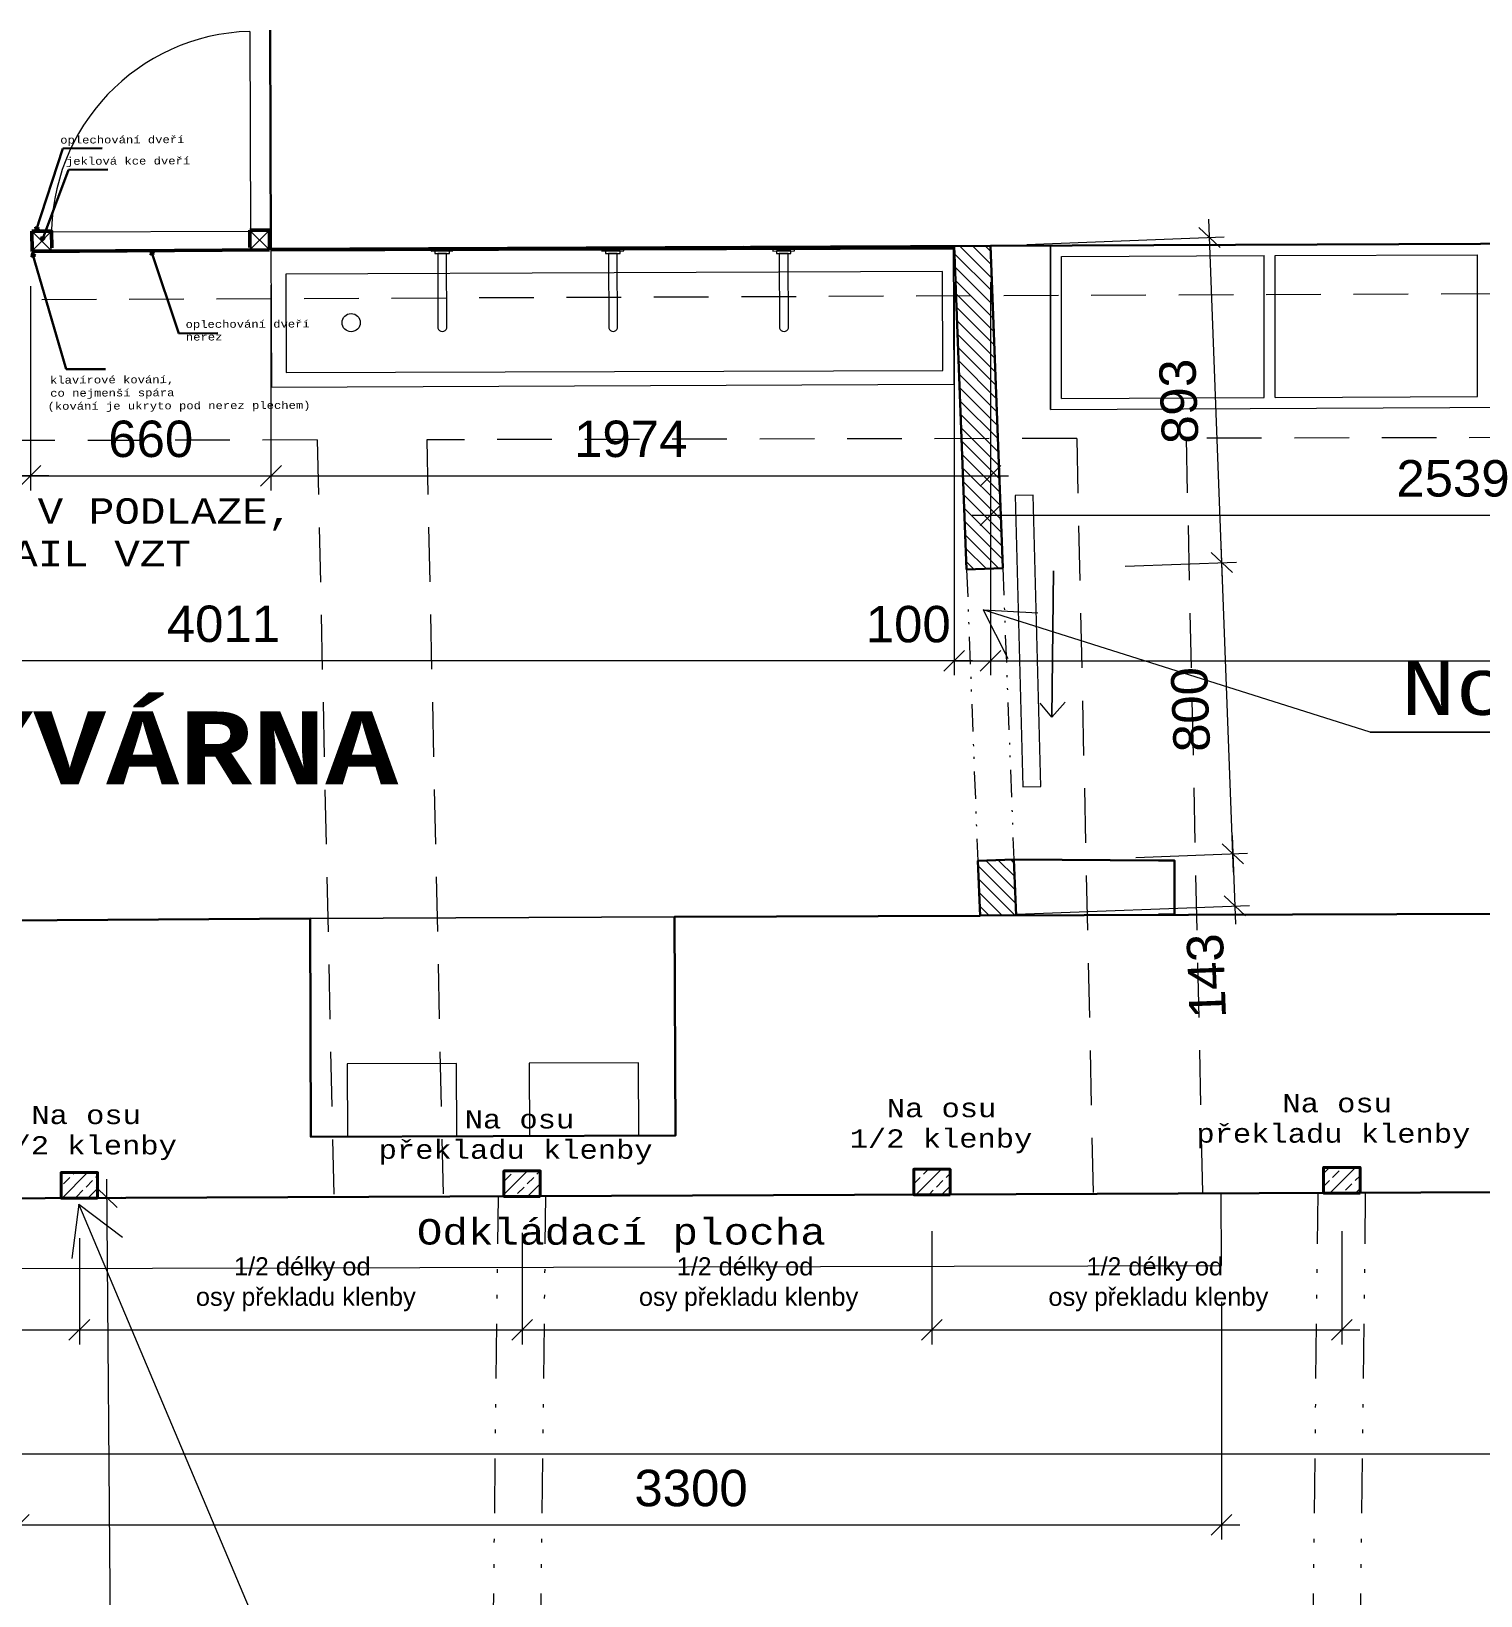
# Model space of a CAD drawing. Header units: millimetres. Extents: x -934 to 41066, y -946 to 28754.
# Drawn here: x 12238 to 16215, y 11028 to 15321 of the extents above; entities that cross this region are included whole.
import ezdxf

# ---------------------------------------------------------------- set-up
doc = ezdxf.new("R2010")
doc.units = ezdxf.units.MM
for name, pattern in [('dvojčerchovaná 3', [370, 150, -70, 10, -60, 10, -70]), ('čárka 4', [240, 150, -90]), ('čárka 6', [700, 500, -200])]:
    doc.linetypes.add(name, pattern=pattern)
for name, color, linetype, lineweight in [('A_popis.exterdoprava_Pero_č.__15', 7, 'Continuous', 13), ('A_strechy.kce_Pero_č.__1', 7, 'Continuous', 5), ('A_zdi.kce_Pero_č.__1', 7, 'Continuous', 30), ('bar', 1, 'Continuous', 18), ('bouraní kce', 1, 'čárka 4', 40), ('C_popisky_Pero_č.__2', 7, 'Continuous', 13), ('C_zarizovaky_Pero_č.__1', 7, 'Continuous', 5), ('Kce', 7, 'Continuous', 13), ('koty niky', 1, 'Continuous', 13), ('Okna ArchiCADu_Pero_č.__2', 7, 'Continuous', 30), ('pohled', 135, 'Continuous', 18), ('popisky', 7, 'čárka 6', 30), ('vyplne otvoru', 7, 'Continuous', 13), ('vzt', 1, 'čárka 4', 18)]:
    doc.layers.add(name, color=color, linetype=linetype, lineweight=lineweight)
doc.layers.add('C_popisky', color=7, linetype='Continuous')
doc.styles.add('GENERATED_STYLE_1', font='Courier New Bold.ttf')
doc.styles.add('GENERATED_STYLE_2', font='Courier New.ttf')
doc.styles.get("Standard").update_dxf_attribs({"font": 'Arial.ttf'})
doc.dimstyles.new('1-50', dxfattribs={"dimtxt": 100, "dimasz": 150, "dimexe": 50, "dimexo": 500, "dimgap": 50, "dimtad": 1, "dimdec": 0, "dimtxsty": 'Standard', "dimblk": 'ARCHTICK', "dimblk1": 'ARCHTICK', "dimblk2": 'ARCHTICK', "dimcen": 2.5, "dimdle": 50, "dimclrd": 256, "dimclre": 256, "dimadec": 0, "dimazin": 0, "dimtfac": 1, "dimtdec": 0, "dimtmove": 1, "dimatfit": 3, "dimldrblk": 'ARCHTICK', "dimfxl": 1, "dimlwd": -1, "dimlwe": -1, "dimarcsym": 0})
pattern_1 = [(45, (58385.35, 169551.085), (-35.355339, 35.355339), []), (45, (58420.704, 169551.085), (-35.355339, 35.355339), [25, -12.5])]

# ---------------------------------------------------------------- blocks, each defined once
blk = doc.blocks.new('Lomená čára_1', base_point=(18248.3, -68159.8))
at = {"layer": 'C_popisky_Pero_č.__2', "color": 1, "linetype": 'Continuous', "lineweight": 13}
for q in [(13658.7, -66712.9), (13795.3, -66650.9)]:
    blk.add_line((13673.4, -66563.6), q, dxfattribs=at)
at = {"layer": 'C_popisky_Pero_č.__2', "color": 1, "linetype": 'Continuous', "lineweight": 13, "flags": 128}
blk.add_lwpolyline([(18248.3, -68159.8), (14441.3, -68258.2), (13673.4, -66563.6)], dxfattribs=at)
blk = doc.blocks.new('_ARCHTICK')
at = {"ltscale": 20}
for p, q in [((-0.71, -0.71), (0.71, 0.71)), ((0, 0), (0, 0))]:
    blk.add_line(p, q, dxfattribs=at)
blk = doc.blocks.new('*D302')
at = {"layer": 'Defpoints', "color": 0, "transparency": 16777216}
for p in [(14770.6, 14732.3), (10759.4, 14715.9), (10759.4, 13593.8)]:
    blk.add_point(p, dxfattribs=at)
at = {"layer": 'pohled', "transparency": 16777216}
for p, q in [((10759.4, 14615.9), (10759.4, 13553.8)), ((14770.6, 14632.3), (14770.6, 13553.8)), ((14820.6, 13593.8), (10709.4, 13593.8))]:
    blk.add_line(p, q, dxfattribs=at)
at = {"layer": 'pohled', "transparency": 16777216, "xscale": 40, "yscale": 40, "zscale": 40, "rotation": 180}
blk.add_blockref('_ARCHTICK', (10759.4, 13593.8), dxfattribs=at)
at = {"layer": 'pohled', "transparency": 16777216, "xscale": 40, "yscale": 40, "zscale": 40}
blk.add_blockref('_ARCHTICK', (14770.6, 13593.8), dxfattribs=at)
at = {"layer": 'pohled', "color": 0, "transparency": 16777216, "insert": (12765, 13694.5), "char_height": 100, "attachment_point": 5}
blk.add_mtext('4011', dxfattribs=at)
blk = doc.blocks.new('*D304')
at = {"layer": 'Defpoints', "color": 0, "transparency": 16777216}
for p in [(15140, 13849.4), (15504.6, 13863.2), (15169.1, 13049.9)]:
    blk.add_point(p, dxfattribs=at)
at = {"layer": 'pohled', "transparency": 16777216}
for p, q in [((15536.8, 13013.8), (15502.7, 13913.1)), ((15239.9, 13853.1), (15544.6, 13864.7)), ((15269, 13053.7), (15574.9, 13065.3))]:
    blk.add_line(p, q, dxfattribs=at)
at = {"layer": 'pohled', "transparency": 16777216, "xscale": 40, "yscale": 40, "zscale": 40}
for p, rotation in [((15504.6, 13863.2), 92.17090079920044), ((15534.9, 13063.8), 272.1709007992005)]:
    blk.add_blockref('_ARCHTICK', p, dxfattribs=dict(at, rotation=rotation))
at = {"layer": 'pohled', "color": 0, "transparency": 16777216, "insert": (15419.2, 13459.7), "char_height": 100, "attachment_point": 5, "rotation": 92.1709}
blk.add_mtext('800', dxfattribs=at)
blk = doc.blocks.new('*D313')
at = {"layer": 'Defpoints', "color": 0, "transparency": 16777216}
for p in [(16273.6, 12135.4), (7611.8, 12099.6), (16273.6, 11416.8)]:
    blk.add_point(p, dxfattribs=at)
at = {"layer": 'pohled', "transparency": 16777216}
for p, q in [((16273.6, 12035.4), (16273.6, 11376.8)), ((7611.8, 11999.6), (7611.8, 11376.8)), ((7561.8, 11416.8), (16323.6, 11416.8))]:
    blk.add_line(p, q, dxfattribs=at)
at = {"layer": 'pohled', "transparency": 16777216, "xscale": 40, "yscale": 40, "zscale": 40, "rotation": 180}
blk.add_blockref('_ARCHTICK', (7611.8, 11416.8), dxfattribs=at)
at = {"layer": 'pohled', "transparency": 16777216, "xscale": 40, "yscale": 40, "zscale": 40}
blk.add_blockref('_ARCHTICK', (16273.6, 11416.8), dxfattribs=at)
at = {"layer": 'pohled', "color": 0, "transparency": 16777216, "insert": (11942.7, 11517.5), "char_height": 100, "attachment_point": 5}
blk.add_mtext('8662', dxfattribs=at)
blk = doc.blocks.new('*D315')
at = {"layer": 'Defpoints', "color": 0, "transparency": 16777216}
for p in [(12003.1, 12117.2), (12003.1, 6814.1), (12489.3, 6818.2)]:
    blk.add_point(p, dxfattribs=at)
at = {"layer": 'pohled', "transparency": 16777216}
for p, q in [((12444.2, 12170.9), (12489.7, 6768.2)), ((12103.1, 12118), (12484.6, 12121.2)), ((12103.1, 6814.9), (12529.3, 6818.5))]:
    blk.add_line(p, q, dxfattribs=at)
at = {"layer": 'pohled', "transparency": 16777216, "xscale": 40, "yscale": 40, "zscale": 40}
for p, rotation in [((12444.6, 12120.9), 90.48279678778444), ((12489.3, 6818.2), 270.4827967877844)]:
    blk.add_blockref('_ARCHTICK', p, dxfattribs=dict(at, rotation=rotation))
at = {"layer": 'pohled', "color": 0, "transparency": 16777216, "insert": (12373.6, 9293), "char_height": 100, "attachment_point": 5, "rotation": 90.4828}
blk.add_mtext('5303', dxfattribs=at)
blk = doc.blocks.new('*D376')
at = {"layer": 'Defpoints', "color": 0, "ltscale": 0.5, "transparency": 16777216}
for p in [(14869.8, 14732.7), (17408.7, 14295.5), (17408.7, 13993)]:
    blk.add_point(p, dxfattribs=at)
at = {"layer": 'pohled', "ltscale": 0.5, "transparency": 16777216}
for p, q in [((14869.8, 14632.7), (14869.8, 13953)), ((17408.7, 14195.5), (17408.7, 13953)), ((14819.8, 13993), (17458.7, 13993))]:
    blk.add_line(p, q, dxfattribs=at)
at = {"layer": 'pohled', "ltscale": 0.5, "transparency": 16777216, "xscale": 40, "yscale": 40, "zscale": 40, "rotation": 180}
blk.add_blockref('_ARCHTICK', (14869.8, 13993), dxfattribs=at)
at = {"layer": 'pohled', "ltscale": 0.5, "transparency": 16777216, "xscale": 40, "yscale": 40, "zscale": 40}
blk.add_blockref('_ARCHTICK', (17408.7, 13993), dxfattribs=at)
at = {"layer": 'pohled', "color": 0, "ltscale": 0.5, "transparency": 16777216, "insert": (16139.2, 14093.7), "char_height": 100, "attachment_point": 5}
blk.add_mtext('2539', dxfattribs=at)
blk = doc.blocks.new('*D291')
at = {"layer": 'Defpoints', "color": 0, "transparency": 16777216}
for p in [(12203.9, 11925.8), (15503.9, 11933.8), (15503.9, 11221.8)]:
    blk.add_point(p, dxfattribs=at)
at = {"layer": 'pohled', "transparency": 16777216}
for p, q in [((12203.9, 11825.8), (12203.9, 11181.8)), ((15503.9, 11833.8), (15503.9, 11181.8)), ((12153.9, 11221.8), (15553.9, 11221.8))]:
    blk.add_line(p, q, dxfattribs=at)
at = {"layer": 'pohled', "transparency": 16777216, "xscale": 40, "yscale": 40, "zscale": 40, "rotation": 180}
blk.add_blockref('_ARCHTICK', (12203.9, 11221.8), dxfattribs=at)
at = {"layer": 'pohled', "transparency": 16777216, "xscale": 40, "yscale": 40, "zscale": 40}
blk.add_blockref('_ARCHTICK', (15503.9, 11221.8), dxfattribs=at)
at = {"layer": 'pohled', "color": 0, "transparency": 16777216, "insert": (14048.3, 11322.5), "char_height": 100, "attachment_point": 5}
blk.add_mtext('3300', dxfattribs=at)
blk = doc.blocks.new('*D307')
at = {"layer": 'Defpoints', "color": 0, "ltscale": 0.5, "transparency": 16777216}
for p in [(14770.6, 14732.4), (14869.8, 14732.7), (14869.8, 13593.8)]:
    blk.add_point(p, dxfattribs=at)
at = {"layer": 'pohled', "ltscale": 0.5, "transparency": 16777216}
for p, q in [((14770.6, 14632.4), (14770.6, 13553.8)), ((14869.8, 14632.7), (14869.8, 13553.8)), ((14770.6, 13593.8), (14730.6, 13593.8)), ((14770.6, 13593.8), (14869.8, 13593.8)), ((14869.8, 13593.8), (14909.8, 13593.8))]:
    blk.add_line(p, q, dxfattribs=at)
at = {"layer": 'pohled', "ltscale": 0.5, "transparency": 16777216, "xscale": 40, "yscale": 40, "zscale": 40}
blk.add_blockref('_ARCHTICK', (14770.6, 13593.8), dxfattribs=at)
at = {"layer": 'pohled', "ltscale": 0.5, "transparency": 16777216, "xscale": 40, "yscale": 40, "zscale": 40, "rotation": 180}
blk.add_blockref('_ARCHTICK', (14869.8, 13593.8), dxfattribs=at)
at = {"layer": 'pohled', "color": 0, "ltscale": 0.5, "transparency": 16777216, "insert": (14644.4, 13693.6), "char_height": 100, "attachment_point": 5}
blk.add_mtext('100', dxfattribs=at)
blk = doc.blocks.new('*D308')
at = {"layer": 'Defpoints', "color": 0, "ltscale": 0.5, "transparency": 16777216}
for p in [(14869.8, 14732.7), (18007.6, 14274.8), (18007.6, 13593.8)]:
    blk.add_point(p, dxfattribs=at)
at = {"layer": 'pohled', "ltscale": 0.5, "transparency": 16777216}
for p, q in [((14869.8, 14632.7), (14869.8, 13553.8)), ((18007.6, 14174.8), (18007.6, 13553.8)), ((14819.8, 13593.8), (18057.6, 13593.8))]:
    blk.add_line(p, q, dxfattribs=at)
at = {"layer": 'pohled', "ltscale": 0.5, "transparency": 16777216, "xscale": 40, "yscale": 40, "zscale": 40, "rotation": 180}
blk.add_blockref('_ARCHTICK', (14869.8, 13593.8), dxfattribs=at)
at = {"layer": 'pohled', "ltscale": 0.5, "transparency": 16777216, "xscale": 40, "yscale": 40, "zscale": 40}
blk.add_blockref('_ARCHTICK', (18007.6, 13593.8), dxfattribs=at)
at = {"layer": 'pohled', "color": 0, "ltscale": 0.5, "transparency": 16777216, "insert": (16438.7, 13694.5), "char_height": 100, "attachment_point": 5}
blk.add_mtext('3138', dxfattribs=at)
blk = doc.blocks.new('*D309')
at = {"layer": 'Defpoints', "color": 0, "transparency": 16777216}
for p in [(10760.6, 14715.9), (12235.6, 14722), (10760.6, 14101.4)]:
    blk.add_point(p, dxfattribs=at)
at = {"layer": 'pohled', "transparency": 16777216}
for p, q in [((10760.6, 14615.9), (10760.6, 14061.4)), ((12235.6, 14622), (12235.6, 14061.4)), ((12285.6, 14101.4), (10710.6, 14101.4))]:
    blk.add_line(p, q, dxfattribs=at)
at = {"layer": 'pohled', "transparency": 16777216, "xscale": 40, "yscale": 40, "zscale": 40, "rotation": 180}
blk.add_blockref('_ARCHTICK', (10760.6, 14101.4), dxfattribs=at)
at = {"layer": 'pohled', "transparency": 16777216, "xscale": 40, "yscale": 40, "zscale": 40}
blk.add_blockref('_ARCHTICK', (12235.6, 14101.4), dxfattribs=at)
at = {"layer": 'pohled', "color": 0, "transparency": 16777216, "insert": (11498.1, 14202.1), "char_height": 100, "attachment_point": 5}
blk.add_mtext('1475', dxfattribs=at)
blk = doc.blocks.new('*D369')
at = {"layer": 'Defpoints', "color": 0, "ltscale": 0.5, "transparency": 16777216}
for p in [(12235.6, 14722), (12895.6, 14724.7), (12895.6, 14101.4)]:
    blk.add_point(p, dxfattribs=at)
at = {"layer": 'pohled', "ltscale": 0.5, "transparency": 16777216}
for p, q in [((12235.6, 14622), (12235.6, 14061.4)), ((12895.6, 14624.7), (12895.6, 14061.4)), ((12185.6, 14101.4), (12945.6, 14101.4))]:
    blk.add_line(p, q, dxfattribs=at)
at = {"layer": 'pohled', "ltscale": 0.5, "transparency": 16777216, "xscale": 40, "yscale": 40, "zscale": 40, "rotation": 180}
blk.add_blockref('_ARCHTICK', (12235.6, 14101.4), dxfattribs=at)
at = {"layer": 'pohled', "ltscale": 0.5, "transparency": 16777216, "xscale": 40, "yscale": 40, "zscale": 40}
blk.add_blockref('_ARCHTICK', (12895.6, 14101.4), dxfattribs=at)
at = {"layer": 'pohled', "color": 0, "ltscale": 0.5, "transparency": 16777216, "insert": (12565.6, 14202.1), "char_height": 100, "attachment_point": 5}
blk.add_mtext('660', dxfattribs=at)
blk = doc.blocks.new('*D370')
at = {"layer": 'Defpoints', "color": 0, "ltscale": 0.5, "transparency": 16777216}
for p in [(14869.8, 14732.7), (12895.6, 14724.7), (14869.8, 14101.4)]:
    blk.add_point(p, dxfattribs=at)
at = {"layer": 'pohled', "ltscale": 0.5, "transparency": 16777216}
for p, q in [((12895.6, 14624.7), (12895.6, 14061.4)), ((14869.8, 14632.7), (14869.8, 14061.4)), ((12845.6, 14101.4), (14919.8, 14101.4))]:
    blk.add_line(p, q, dxfattribs=at)
at = {"layer": 'pohled', "ltscale": 0.5, "transparency": 16777216, "xscale": 40, "yscale": 40, "zscale": 40, "rotation": 180}
blk.add_blockref('_ARCHTICK', (12895.6, 14101.4), dxfattribs=at)
at = {"layer": 'pohled', "ltscale": 0.5, "transparency": 16777216, "xscale": 40, "yscale": 40, "zscale": 40}
blk.add_blockref('_ARCHTICK', (14869.8, 14101.4), dxfattribs=at)
at = {"layer": 'pohled', "color": 0, "ltscale": 0.5, "transparency": 16777216, "insert": (13882.7, 14202.1), "char_height": 100, "attachment_point": 5}
blk.add_mtext('1974', dxfattribs=at)
blk = doc.blocks.new('Nástěnná baterie 21[7]', base_point=(12346.7, -63981.7))
at = {"layer": 'C_zarizovaky_Pero_č.__1', "color": 7, "linetype": 'Continuous', "lineweight": 5}
for p, q in [((12376.6, -63980.8), (12316.7, -63982.6)), ((12316.7, -63982.6), (12316.9, -63989.6)), ((12316.9, -63989.6), (12376.9, -63987.8)), ((12366.9, -63988.1), (12326.9, -63989.3)), ((12326.9, -63989.3), (12327.1, -63996.3)), ((12327.1, -63996.3), (12367.1, -63995.1)), ((12359.1, -63995.4), (12335.1, -63996.1)), ((12335.1, -63996.1), (12341.2, -64201.1)), ((12365.2, -64200.3), (12359.1, -63995.4)), ((12367.1, -63995.1), (12366.9, -63988.1)), ((12376.9, -63987.8), (12376.6, -63980.8))]:
    blk.add_line(p, q, dxfattribs=at)
blk.add_arc((12353.1, -64197.3), 12.5, 197.2988, 346.1288, dxfattribs=at)
blk = doc.blocks.new('*D270')
at = {"layer": 'Defpoints', "color": 0, "transparency": 16777216}
for p in [(12369.7, 12108.8), (11146.4, 12099.6), (12369.7, 11757.4)]:
    blk.add_point(p, dxfattribs=at)
at = {"layer": 'koty niky', "transparency": 16777216}
for p, q in [((11146.4, 11999.6), (11146.4, 11717.4)), ((12369.7, 12008.8), (12369.7, 11717.4)), ((11096.4, 11757.4), (12419.7, 11757.4))]:
    blk.add_line(p, q, dxfattribs=at)
at = {"layer": 'koty niky', "transparency": 16777216, "xscale": 40, "yscale": 40, "zscale": 40, "rotation": 180}
blk.add_blockref('_ARCHTICK', (11146.4, 11757.4), dxfattribs=at)
at = {"layer": 'koty niky', "transparency": 16777216, "xscale": 40, "yscale": 40, "zscale": 40}
blk.add_blockref('_ARCHTICK', (12369.7, 11757.4), dxfattribs=at)
at = {"layer": 'koty niky', "color": 0, "transparency": 16777216, "insert": (11758, 11882.4), "char_height": 50, "attachment_point": 5}
blk.add_mtext('1/{\\Ftxt|c238;2} délky od {\\Ftxt|c238;\\P} os{\\Ftxt|c238;y překladu} klenby', dxfattribs=at)
blk = doc.blocks.new('*D271')
at = {"layer": 'Defpoints', "color": 0, "transparency": 16777216}
for p in [(13584.7, 12123.7), (12369.7, 12099.6), (13584.7, 11757.4)]:
    blk.add_point(p, dxfattribs=at)
at = {"layer": 'koty niky', "transparency": 16777216}
for p, q in [((13584.7, 12023.7), (13584.7, 11717.4)), ((12369.7, 11999.6), (12369.7, 11717.4)), ((12319.7, 11757.4), (13634.7, 11757.4))]:
    blk.add_line(p, q, dxfattribs=at)
at = {"layer": 'koty niky', "transparency": 16777216, "xscale": 40, "yscale": 40, "zscale": 40, "rotation": 180}
blk.add_blockref('_ARCHTICK', (12369.7, 11757.4), dxfattribs=at)
at = {"layer": 'koty niky', "transparency": 16777216, "xscale": 40, "yscale": 40, "zscale": 40}
blk.add_blockref('_ARCHTICK', (13584.7, 11757.4), dxfattribs=at)
at = {"layer": 'koty niky', "color": 0, "transparency": 16777216, "insert": (12981.4, 11882.4), "char_height": 50, "attachment_point": 5}
blk.add_mtext('1/{\\Ftxt|c238;2} délky od {\\Ftxt|c238;\\P} os{\\Ftxt|c238;y překladu} klenby', dxfattribs=at)
blk = doc.blocks.new('*D272')
at = {"layer": 'Defpoints', "color": 0, "transparency": 16777216}
for p in [(13584.7, 12123.7), (14709.2, 12128.3), (14709.2, 11757.4)]:
    blk.add_point(p, dxfattribs=at)
at = {"layer": 'koty niky', "transparency": 16777216}
for p, q in [((13584.7, 12023.7), (13584.7, 11717.4)), ((14709.2, 12028.3), (14709.2, 11717.4)), ((13534.7, 11757.4), (14759.2, 11757.4))]:
    blk.add_line(p, q, dxfattribs=at)
at = {"layer": 'koty niky', "transparency": 16777216, "xscale": 40, "yscale": 40, "zscale": 40, "rotation": 180}
blk.add_blockref('_ARCHTICK', (13584.7, 11757.4), dxfattribs=at)
at = {"layer": 'koty niky', "transparency": 16777216, "xscale": 40, "yscale": 40, "zscale": 40}
blk.add_blockref('_ARCHTICK', (14709.2, 11757.4), dxfattribs=at)
at = {"layer": 'koty niky', "color": 0, "transparency": 16777216, "insert": (14196.4, 11882.4), "char_height": 50, "attachment_point": 5}
blk.add_mtext('1/{\\Ftxt|c238;2} délky od {\\Ftxt|c238;\\P} o{\\Ftxt|c238;sy překladu} klenby', dxfattribs=at)
blk = doc.blocks.new('*D273')
at = {"layer": 'Defpoints', "color": 0, "transparency": 16777216}
for p in [(14709.2, 12128.3), (15833.7, 12128.3), (15833.7, 11757.4)]:
    blk.add_point(p, dxfattribs=at)
at = {"layer": 'koty niky', "transparency": 16777216}
for p, q in [((14709.2, 12028.3), (14709.2, 11717.4)), ((15833.7, 12028.3), (15833.7, 11717.4)), ((14659.2, 11757.4), (15883.7, 11757.4))]:
    blk.add_line(p, q, dxfattribs=at)
at = {"layer": 'koty niky', "transparency": 16777216, "xscale": 40, "yscale": 40, "zscale": 40, "rotation": 180}
blk.add_blockref('_ARCHTICK', (14709.2, 11757.4), dxfattribs=at)
at = {"layer": 'koty niky', "transparency": 16777216, "xscale": 40, "yscale": 40, "zscale": 40}
blk.add_blockref('_ARCHTICK', (15833.7, 11757.4), dxfattribs=at)
at = {"layer": 'koty niky', "color": 0, "transparency": 16777216, "insert": (15320.9, 11882.4), "char_height": 50, "attachment_point": 5}
blk.add_mtext('1/{\\Ftxt|c238;2} délky od {\\Ftxt|c238;\\P} os{\\Ftxt|c238;y překladu} klenby', dxfattribs=at)
blk = doc.blocks.new('*D379')
at = {"layer": 'Defpoints', "color": 0, "ltscale": 0.5, "transparency": 16777216}
for p in [(14869.8, 14732.7), (15470.8, 14755.5), (15140, 13849.4)]:
    blk.add_point(p, dxfattribs=at)
at = {"layer": 'pohled', "ltscale": 0.5, "transparency": 16777216}
for p, q in [((15506.5, 13813.2), (15468.9, 14805.5)), ((14969.7, 14736.5), (15510.8, 14757)), ((15239.9, 13853.1), (15544.6, 13864.7))]:
    blk.add_line(p, q, dxfattribs=at)
at = {"layer": 'pohled', "ltscale": 0.5, "transparency": 16777216, "xscale": 40, "yscale": 40, "zscale": 40}
for p, rotation in [((15470.8, 14755.5), 92.17090079920044), ((15504.6, 13863.2), 272.1709007992005)]:
    blk.add_blockref('_ARCHTICK', p, dxfattribs=dict(at, rotation=rotation))
at = {"layer": 'pohled', "color": 0, "ltscale": 0.5, "transparency": 16777216, "insert": (15387.1, 14305.5), "char_height": 100, "attachment_point": 5, "rotation": 92.1709}
blk.add_mtext('893', dxfattribs=at)
blk = doc.blocks.new('*D380')
at = {"layer": 'Defpoints', "color": 0, "ltscale": 0.5, "transparency": 16777216}
for p in [(15169.1, 13049.9), (14841.2, 12894.3), (15540.3, 12920.8)]:
    blk.add_point(p, dxfattribs=at)
at = {"layer": 'pohled', "ltscale": 0.5, "transparency": 16777216}
for p, q in [((15533, 13113.7), (15542.2, 12870.8)), ((15269, 13053.7), (15574.9, 13065.3)), ((14941.1, 12898.1), (15580.3, 12922.3))]:
    blk.add_line(p, q, dxfattribs=at)
at = {"layer": 'pohled', "ltscale": 0.5, "transparency": 16777216, "xscale": 40, "yscale": 40, "zscale": 40}
for p, rotation in [((15534.9, 13063.8), 92.17090079920044), ((15540.3, 12920.8), 272.1709007992005)]:
    blk.add_blockref('_ARCHTICK', p, dxfattribs=dict(at, rotation=rotation))
at = {"layer": 'pohled', "color": 0, "ltscale": 0.5, "transparency": 16777216, "insert": (15462.7, 12728.5), "char_height": 100, "attachment_point": 5, "rotation": 92.1709}
blk.add_mtext('143', dxfattribs=at)

msp = doc.modelspace()

# ---------------------------------------------------------------- hatches: boundary and pattern name
at = {"layer": 'bar', "ltscale": 0.5}
h = msp.add_hatch(dxfattribs=at)
h.set_pattern_fill('ANSI33', color=1, scale=200)
h.set_pattern_definition(pattern_1)
h.paths.add_polyline_path([(14759.2, 12198.3), (14659.2, 12198.3), (14659.2, 12128.7), (14759.2, 12129.1)])
h = msp.add_hatch(dxfattribs=at)
h.set_pattern_fill('ANSI33', color=1, scale=200)
h.set_pattern_definition(pattern_1)
h.paths.add_polyline_path([(15884.2, 12202.9), (15784.2, 12202.9), (15784.2, 12133.4), (15884.2, 12133.8)])
h = msp.add_hatch(dxfattribs=at)
h.set_pattern_fill('ANSI33', color=1, scale=200)
h.set_pattern_definition(pattern_1)
h.paths.add_polyline_path([(12419.7, 12188.8), (12319.7, 12188.8), (12319.7, 12119), (12419.7, 12119.5)])
h = msp.add_hatch(dxfattribs=at)
h.set_pattern_fill('ANSI33', color=1, scale=200)
h.set_pattern_definition(pattern_1)
h.paths.add_polyline_path([(13634.7, 12193.7), (13534.7, 12193.7), (13534.7, 12124.1), (13634.7, 12124.5)])
at = {"layer": 'pohled'}
h = msp.add_hatch(dxfattribs=at)
h.set_pattern_fill('ANSI31', color=1, scale=200, angle=90)
h.set_pattern_definition([(135, (-991.402, 78804.374), (-17.6776695, -17.6776695), [])])
h.paths.add_polyline_path([(14869.8, 14732.7), (14770.6, 14732.3), (14804.6, 13844.2), (14903.7, 13848.8)])
h = msp.add_hatch(dxfattribs=at)
h.set_pattern_fill('ANSI31', color=1, scale=200, angle=90)
h.set_pattern_definition([(135, (-912.567, 78807.654), (-17.6776695, -17.6776695), [])])
h.paths.add_polyline_path([(14934, 13048.5), (14834.9, 13044.3), (14841.2, 12893.9), (14940.4, 12894.3)])

# ---------------------------------------------------------------- linework, layer by layer
at = {"layer": 'A_strechy.kce_Pero_č.__1', "color": 7, "linetype": 'dvojčerchovaná 3', "lineweight": 5}
for p, q in [((13456.8, 6814.1), (13519.7, 12123.7)), ((13587.2, 6814.1), (13649.9, 12124.2)), ((15706.3, 6814.1), (15769.2, 12132.8)), ((15836.6, 6814.1), (15899.4, 12133.4))]:
    msp.add_line(p, q, dxfattribs=at)
at = {"layer": 'A_zdi.kce_Pero_č.__1', "color": 7, "linetype": 'Continuous', "lineweight": 5}
for p, q in [((13002.7, 12886.6), (13005.2, 12286.6)), ((14002.7, 12890.6), (14005.2, 12290.6))]:
    msp.add_line(p, q, dxfattribs=at)
at = {"layer": 'A_zdi.kce_Pero_č.__1', "color": 7, "linetype": 'Continuous', "lineweight": 30}
msp.add_line((13005.2, 12286.6), (14005.2, 12290.6), dxfattribs=at)
at = {"layer": 'A_zdi.kce_Pero_č.__1', "color": 7, "linetype": 'Continuous', "lineweight": 13}
msp.add_line((15503.9, 11933.8), (15503.1, 12133.8), dxfattribs=at)
at = {"layer": 'A_zdi.kce_Pero_č.__1', "color": 7, "linetype": 'Continuous', "lineweight": 30, "flags": 128}
for points in [[(12895.6, 14724.7), (14869.8, 14732.7)], [(14869.8, 14732.7), (18006.9, 14745.5)], [(13002.7, 12886.6), (10780.7, 12872.1)]]:
    msp.add_lwpolyline(points, dxfattribs=at)
at = {"layer": 'A_zdi.kce_Pero_č.__1', "color": 7, "linetype": 'Continuous', "lineweight": 13, "flags": 128}
for points in [[(15034.8, 14733.7), (15034.8, 14282.9), (17408.7, 14295.5), (17408.7, 14743.1)], [(15064.8, 14703.5), (15620.8, 14705.8)], [(15650.8, 14705.9), (16206.8, 14708.2)], [(15064.8, 14313.4), (15620.8, 14316.3)], [(15650.8, 14316.4), (16206.8, 14319.3)], [(12203.9, 11925.8), (15503.9, 11933.8)]]:
    msp.add_lwpolyline(points, dxfattribs=at)
at = {"layer": 'A_zdi.kce_Pero_č.__1', "lineweight": 13}
for points in [[(15034.8, 14282.9), (15034.8, 14733.7)], [(15064.8, 14313.4), (15064.8, 14703.5)], [(15620.8, 14316.3), (15620.8, 14705.8)], [(15650.8, 14316.4), (15650.8, 14705.9)], [(16206.8, 14319.3), (16206.8, 14708.2)]]:
    msp.add_lwpolyline(points, dxfattribs=at)
at = {"layer": 'A_zdi.kce_Pero_č.__1', "ltscale": 0.5}
for points in [[(7610.8, 12099.6), (16273.6, 12135.4), (16270, 12899.4), (14841.2, 12894.3)], [(14841.2, 12893.9), (14002.7, 12890.6), (14005.2, 12290.6), (13005.2, 12286.6), (13002.7, 12886.6), (13002.7, 12886.6)]]:
    msp.add_lwpolyline(points, dxfattribs=at)
at = {"layer": 'bouraní kce', "linetype": 'Continuous'}
for points in [[(14759.2, 12128.3), (14759.2, 12198.3), (14659.2, 12198.3), (14659.2, 12128.3)], [(15884.2, 12132.9), (15884.2, 12202.9), (15784.2, 12202.9), (15784.2, 12132.9)], [(12419.7, 12118.8), (12419.7, 12188.8), (12319.7, 12188.8), (12319.7, 12118.8)], [(13634.7, 12123.7), (13634.7, 12193.7), (13534.7, 12193.7), (13534.7, 12123.7)]]:
    msp.add_lwpolyline(points, close=True, dxfattribs=at)
at = {"layer": 'C_popisky_Pero_č.__2', "color": 1, "linetype": 'Continuous', "lineweight": 13}
for q in [(14999.9, 13725.4), (14917.8, 13599.9)]:
    msp.add_line((14850.2, 13733.8), q, dxfattribs=at)
at = {"layer": 'C_popisky_Pero_č.__2', "color": 1, "linetype": 'Continuous', "lineweight": 13, "flags": 128}
for points in [[(15912.2, 13398), (18218, 13398), (20288.8, 14024.6)], [(18218, 13398), (15912.2, 13398), (14850.2, 13733.8)]]:
    msp.add_lwpolyline(points, dxfattribs=at)
at = {"layer": 'C_zarizovaky_Pero_č.__1', "color": 7, "linetype": 'Continuous', "lineweight": 5}
for p, q in [((14193.1, 14730.2), (12895.6, 14724.9)), ((12895.6, 14724.9), (12897.1, 14344.9)), ((14769.9, 14352.6), (14768.8, 14726.7)), ((14738.2, 14662.4), (12935.9, 14655.1)), ((12935.9, 14655.1), (12937, 14385.1)), ((14739.3, 14390), (14738.2, 14662.4)), ((12937, 14385.1), (14739.3, 14390)), ((12897.1, 14344.9), (14768.8, 14352.6))]:
    msp.add_line(p, q, dxfattribs=at)
at = {"layer": 'C_zarizovaky_Pero_č.__1', "color": 7, "linetype": 'Continuous', "lineweight": 5, "flags": 128}
for points in [[(13105.2, 12287), (13405.2, 12288.2), (13404.4, 12488.2), (13104.4, 12487)], [(13605.2, 12289), (13905.2, 12290.2), (13904.4, 12490.2), (13604.4, 12489)]]:
    msp.add_lwpolyline(points, close=True, dxfattribs=at)
at = {"layer": 'C_zarizovaky_Pero_č.__1', "color": 7, "linetype": 'Continuous', "lineweight": 5}
msp.add_circle((13115.6, 14521.8), 25, dxfattribs=at)
at = {"layer": 'Kce', "color": 1, "linetype": 'Continuous', "lineweight": 30, "flags": 128}
for points in [[(14804.6, 13844.2), (14770.6, 14732.3)], [(14903.7, 13848), (14804.6, 13844.2)]]:
    msp.add_lwpolyline(points, dxfattribs=at)
at = {"layer": 'Kce', "color": 1, "lineweight": 30}
for points in [[(14903.7, 13848.5), (14869.8, 14732.7)], [(14841.2, 12893.9), (14834.9, 13044.3), (14934, 13048.5), (14940.4, 12894.3)]]:
    msp.add_lwpolyline(points, dxfattribs=at)
at = {"layer": 'Okna ArchiCADu_Pero_č.__2', "color": 7, "linetype": 'Continuous', "lineweight": 30}
for p, q in [((12893.1, 15324.7), (12895.6, 14724.7)), ((13002.7, 12886.6), (13005.2, 12286.6)), ((14005.2, 12290.6), (14002.7, 12890.6)), ((13005.2, 12286.6), (14005.2, 12290.6))]:
    msp.add_line(p, q, dxfattribs=at)
at = {"layer": 'Okna ArchiCADu_Pero_č.__2', "color": 7, "linetype": 'Continuous', "lineweight": 13}
for p, q in [((14002.7, 12890.6), (13002.7, 12886.6)), ((13002.7, 12886.6), (14002.7, 12890.6))]:
    msp.add_line(p, q, dxfattribs=at)
at = {"layer": 'pohled', "color": 1}
for points in [[(14937.5, 14047.2), (14958.5, 13247.5), (15008.4, 13248.8), (14987.5, 14048.5), (14937.5, 14046.9)], [(15043.3, 13840.8), (15038.3, 13439), (15038.3, 13439), (15043.3, 13840.8), (15043.3, 13840.8)], [(15038.3, 13439), (15006.7, 13477.1)], [(15038.3, 13439), (15075.2, 13479.7)]]:
    msp.add_lwpolyline(points, dxfattribs=at)
at = {"layer": 'pohled', "color": 7, "lineweight": 30}
for points in [[(14934, 13048.5), (15331.3, 13045.4)], [(15331.3, 13045.4), (15375, 13045.4), (15375, 12896.9), (15331.3, 12896.9), (15331.3, 12896.9)], [(15331.3, 12896.9), (15331.3, 12896.9)]]:
    msp.add_lwpolyline(points, dxfattribs=at)
at = {"layer": 'popisky', "linetype": 'Continuous', "ltscale": 0.5}
for p, q in [((12324.1, 14999.8), (12250.7, 14772.6)), ((12431.9, 15000.2), (12324.1, 14999.8)), ((12340.3, 14941.5), (12266.7, 14745.6)), ((12448.1, 14942), (12340.3, 14941.5)), ((12250.7, 14772.6), (12248.4, 14783.6)), ((12248.4, 14783.6), (12253.7, 14781.9)), ((12250.7, 14772.6), (12259, 14780.2)), ((12259, 14780.2), (12253.7, 14781.9)), ((12266.7, 14745.6), (12264.4, 14756.7)), ((12264.4, 14756.7), (12269.7, 14754.9)), ((12266.7, 14745.6), (12275, 14753.2)), ((12275, 14753.2), (12269.7, 14754.9)), ((12240.7, 14713.8), (12238.6, 14702.7)), ((12238.6, 14702.7), (12243.9, 14704.5)), ((12240.7, 14713.8), (12249.1, 14706.3)), ((12333.8, 14393.9), (12240.7, 14713.8)), ((12249.1, 14706.3), (12243.9, 14704.5)), ((12567, 14718.9), (12564.9, 14707.8)), ((12564.9, 14707.8), (12570.1, 14709.6)), ((12567, 14718.9), (12575.4, 14711.4)), ((12642.3, 14492.3), (12567, 14718.9)), ((12575.4, 14711.4), (12570.1, 14709.6)), ((12750.1, 14492.7), (12642.3, 14492.3)), ((12441.6, 14394.4), (12333.8, 14393.9))]:
    msp.add_line(p, q, dxfattribs=at)
at = {"layer": 'vyplne otvoru', "color": 1, "ltscale": 0.5}
for p, q in [((12837.2, 15320.9), (12839.5, 14773)), ((12241.6, 14770.5), (12291.8, 14720.7)), ((12291.6, 14770.7), (12241.8, 14720.5)), ((12291.6, 14770.7), (12839.5, 14773)), ((12839.4, 14773.1), (12889.4, 14773.3)), ((12839.6, 14723.1), (12839.4, 14773.1)), ((12839.4, 14773.1), (12889.6, 14723.3)), ((12889.4, 14773.3), (12839.6, 14723.1)), ((12889.4, 14773.3), (12889.6, 14723.3)), ((12320.7, 14720.9), (12240.7, 14720.5)), ((12240.7, 14718.5), (12320.7, 14718.9)), ((12861, 14723.1), (12273, 14720.7)), ((12320.7, 14718.9), (12320.7, 14720.9)), ((12889.6, 14723.3), (12839.6, 14723.1))]:
    msp.add_line(p, q, dxfattribs=at)
at = {"layer": 'vyplne otvoru', "color": 1, "lineweight": 50, "ltscale": 0.5}
for p, q in [((12293.1, 14772.7), (12239.6, 14772.5)), ((12239.6, 14772.5), (12239.8, 14716.5)), ((12293.8, 14726.8), (12293.6, 14772.2)), ((12891.4, 14775.3), (12837.4, 14775.1)), ((12837.4, 14775.1), (12837.6, 14727.6)), ((12891.6, 14721.3), (12891.4, 14775.3)), ((12239.8, 14716.6), (12891.6, 14721.3)), ((12895.6, 14721.3), (14770.5, 14726.7))]:
    msp.add_line(p, q, dxfattribs=at)
at = {"layer": 'vyplne otvoru', "ltscale": 0.5}
for p, q in [((12241.6, 14770.5), (12291.6, 14770.7)), ((12241.8, 14720.5), (12241.6, 14770.5)), ((12291.6, 14770.7), (12291.8, 14720.7)), ((12240.7, 14720.5), (12240.7, 14718.5)), ((12291.8, 14720.7), (12241.8, 14720.5))]:
    msp.add_line(p, q, dxfattribs=at)
at = {"layer": 'vyplne otvoru', "color": 1, "ltscale": 0.5}
msp.add_arc((12852.2, 14762.4), 558.7, 91.5431, 181.3176, dxfattribs=at)
at = {"layer": 'vyplne otvoru', "color": 1, "lineweight": 50, "ltscale": 0.5}
msp.add_arc((12293.1, 14772.2), 0.5, 0.2334, 90.2334, dxfattribs=at)
at = {"layer": 'vzt'}
for points in [[(17456.4, 14605.6), (9394.8, 14572.8)], [(13022.7, 14199.6), (11846.7, 14197.2)], [(13022.7, 14199.6), (13067.9, 12121.8)], [(15106.7, 14203.8), (13322.8, 14200.2)], [(13322.8, 14200.2), (13367.9, 12123)], [(15106.7, 14203.8), (15151.8, 12130.3)], [(17293.8, 14207.9), (15406.8, 14204.4)], [(15406.8, 14204.4), (15451.8, 12131.5)]]:
    msp.add_lwpolyline(points, dxfattribs=at)
at = {"layer": 'vzt', "linetype": 'dvojčerchovaná 3', "ltscale": 0.5}
for points in [[(14804.6, 13844.2), (14834.9, 13044.3)], [(14903.7, 13848.5), (14934, 13048.5)]]:
    msp.add_lwpolyline(points, dxfattribs=at)

# ---------------------------------------------------------------- block references
at = {"layer": 'C_popisky', "color": 1, "linetype": 'Continuous', "lineweight": 13, "rotation": 358.518874422707}
msp.add_blockref('Lomená čára_1', (16900.2, 10388.2), dxfattribs=at)
at = {"layer": 'C_zarizovaky_Pero_č.__1', "color": 7, "linetype": 'Continuous', "lineweight": 5, "rotation": 358.518874422707}
for p in [(13365, 14725.4), (13833.7, 14725.4), (14302.5, 14725.4)]:
    msp.add_blockref('Nástěnná baterie 21[7]', p, dxfattribs=at)

# ---------------------------------------------------------------- texts
at = {"layer": 'A_popis.exterdoprava_Pero_č.__15', "color": 7, "linetype": 'Continuous', "lineweight": 13, "attachment_point": 7}
for s, insert, char_height, style in [('\\A1;{\\fCourier New|b0|i0|c238|p53;VZT PŘÍVOD, VEDENO V PODLAZE,\\PZAKLOPENO, VIZ DETAIL VZT}', (10922.4, 13834.1), 70, 'GENERATED_STYLE_2'), ('\\A1;{\\fCourier New|b1|i0|c238|p53;UMÝVÁRNA}', (11641.5, 13251.5), 200, 'GENERATED_STYLE_1'), ('\\A1;{\\fCourier New|b0|i0|c238|p53;Odkládací plocha}', (13295.8, 11969.3), 70, 'GENERATED_STYLE_2')]:
    msp.add_mtext(s, dxfattribs=dict(at, insert=insert, char_height=char_height, style=style))
at = {"layer": 'A_popis.exterdoprava_Pero_č.__15', "color": 1, "linetype": 'Continuous', "lineweight": 13, "attachment_point": 7, "style": 'GENERATED_STYLE_2'}
for s, insert, char_height in [('\\A1;{\\fCourier New|b0|i0|c238|p53;Nový překlad}', (15995.6, 13398), 150), ('\\A1;\\pi-153.4188;{\\fCourier New|b0|i0|c238|p53;Na osu \\P\\pi-255.12821;1/2 klenby}', (12391.4, 12223), 50), ('\\A1;\\pi-153.4188;{\\fCourier New|b0|i0|c238|p53;Na osu \\P\\pi-255.12821;1/2 klenby}', (14738.8, 12241.8), 50), ('\\A1;\\pi-153.4188;{\\fCourier New|b0|i0|c238|p53;Na osu \\P\\pi-389.31624;překladu klenby}', (15824.4, 12255.3), 50), ('\\A1;\\pi-153.4188;{\\fCourier New|b0|i0|c238|p53;Na osu \\P\\pi-389.31624;překladu klenby}', (13580.5, 12211), 50)]:
    msp.add_mtext(s, dxfattribs=dict(at, insert=insert, char_height=char_height))
at = {"layer": 'popisky', "color": 7, "style": 'GENERATED_STYLE_2'}
for s, p in [('oplechování dveří', (12317.3, 15013.1)), ('jeklová kce dveří', (12333.1, 14954.8)), ('oplechování dveří', (12661.3, 14507.1)), ('nerez', (12662.1, 14472.4)), ('co nejmenší spára', (12289.8, 14318.4)), ('klavírové kování,', (12289.3, 14354.3)), ('(kování je ukryto pod nerez plechem)', (12282.5, 14282.4))]:
    msp.add_text(s, height=20, rotation=0.2334, dxfattribs=at).set_placement(p)

# ---------------------------------------------------------------- dimensions: what is measured, and where the dimension line sits
at = {"layer": 'koty niky'}
for base, p1, p2, text, picture, middle in [((12369.7, 11757.4), (11146.4, 12099.6), (12369.7, 12108.8), '1/{\\Ftxt|c238;2} délky od {\\Ftxt|c238;\\P} os{\\Ftxt|c238;y překladu} klenby', '*D270', (11758, 11757.4)), ((13584.7, 11757.4), (12369.7, 12099.6), (13584.7, 12123.7), '1/{\\Ftxt|c238;2} délky od {\\Ftxt|c238;\\P} os{\\Ftxt|c238;y překladu} klenby', '*D271', (12981.4, 11757.4)), ((14709.2, 11757.4), (13584.7, 12123.7), (14709.2, 12128.3), '1/{\\Ftxt|c238;2} délky od {\\Ftxt|c238;\\P} o{\\Ftxt|c238;sy překladu} klenby', '*D272', (14196.4, 11757.4)), ((15833.7, 11757.4), (14709.2, 12128.3), (15833.7, 12128.3), '1/{\\Ftxt|c238;2} délky od {\\Ftxt|c238;\\P} os{\\Ftxt|c238;y překladu} klenby', '*D273', (15320.9, 11757.4))]:
    dim = msp.add_linear_dim(base=base, p1=p1, p2=p2, angle=180, text=text, dimstyle='1-50', override={"dimtxt": 50, "dimasz": 40, "dimexe": 40, "dimexo": 100}, dxfattribs=at)
    dim.commit()
    dim.dimension.update_dxf_attribs({"geometry": picture, "text_midpoint": middle, "dimtype": 160})
at = {"layer": 'pohled', "ltscale": 0.5}
for base, p1, p2, angle, override, picture, middle in [((15470.8, 14755.5), (15140, 13849.4), (14869.8, 14732.7), 272.1709, {"dimasz": 40, "dimexe": 40, "dimexo": 100, "dimtad": 4}, '*D379', (15387.1, 14305.5)), ((14869.8, 14101.4), (12895.6, 14724.7), (14869.8, 14732.7), 180, {"dimtxt": 100, "dimasz": 40, "dimexe": 40, "dimexo": 100}, '*D370', (13882.7, 14202.1)), ((17408.7, 13993), (14869.8, 14732.7), (17408.7, 14295.5), 180, {"dimtxt": 100, "dimasz": 40, "dimexe": 40, "dimexo": 100}, '*D376', (16139.2, 14093.7)), ((18007.6, 13593.8), (14869.8, 14732.7), (18007.6, 14274.8), 180, {"dimtxt": 100, "dimasz": 40, "dimexe": 40, "dimexo": 100}, '*D308', (16438.7, 13694.5)), ((12895.6, 14101.4), (12235.6, 14722), (12895.6, 14724.7), 180, {"dimtxt": 100, "dimasz": 40, "dimexe": 40, "dimexo": 100}, '*D369', (12565.6, 14202.1))]:
    dim = msp.add_linear_dim(base=base, p1=p1, p2=p2, angle=angle, dimstyle='1-50', override=override, dxfattribs=at)
    dim.commit()
    dim.dimension.update_dxf_attribs({"geometry": picture, "text_midpoint": middle})
at = {"layer": 'pohled'}
for base, p1, p2, angle, override, picture, middle in [((10759.4, 13593.8), (14770.6, 14732.3), (10759.4, 14715.9), 180, {"dimtxt": 100, "dimasz": 40, "dimexe": 40, "dimexo": 100}, '*D302', (12765, 13694.5)), ((10760.6, 14101.4), (12235.6, 14722), (10760.6, 14715.9), 180, {"dimtxt": 100, "dimasz": 40, "dimexe": 40, "dimexo": 100}, '*D309', (11498.1, 14202.1)), ((15504.6, 13863.2), (15169.1, 13049.9), (15140, 13849.4), 272.1709, {"dimtxt": 100, "dimasz": 40, "dimexe": 40, "dimexo": 100, "dimtad": 4}, '*D304', (15419.2, 13459.7)), ((16273.6, 11416.8), (7611.8, 12099.6), (16273.6, 12135.4), 180, {"dimtxt": 100, "dimasz": 40, "dimexe": 40, "dimexo": 100}, '*D313', (11942.7, 11517.5))]:
    dim = msp.add_linear_dim(base=base, p1=p1, p2=p2, angle=angle, dimstyle='1-50', override=override, dxfattribs=at)
    dim.commit()
    dim.dimension.update_dxf_attribs({"geometry": picture, "text_midpoint": middle})
at = {"layer": 'pohled', "ltscale": 0.5}
dim = msp.add_linear_dim(base=(14869.8, 13593.8), p1=(14770.6, 14732.4), p2=(14869.8, 14732.7), angle=180, text='100', dimstyle='1-50', override={"dimasz": 40, "dimexe": 40, "dimexo": 100}, dxfattribs=at)
dim.commit()
dim.dimension.update_dxf_attribs({"geometry": '*D307', "text_midpoint": (14644.4, 13592.9), "dimtype": 160})
dim = msp.add_linear_dim(base=(15540.3, 12920.8), p1=(15169.1, 13049.9), p2=(14841.2, 12894.3), angle=272.1709, dimstyle='1-50', override={"dimasz": 40, "dimexe": 40, "dimexo": 100, "dimtad": 4}, dxfattribs=at)
dim.commit()
dim.dimension.update_dxf_attribs({"geometry": '*D380', "text_midpoint": (15563.3, 12732.3), "dimtype": 160})
at = {"layer": 'pohled'}
for base, p1, p2, angle, override, picture, middle in [((12489.3, 6818.2), (12003.1, 12117.2), (12003.1, 6814.1), 90.4828, {"dimtxt": 100, "dimasz": 40, "dimexe": 40, "dimexo": 100, "dimtad": 4}, '*D315', (12474.3, 9293.9)), ((15503.9, 11221.8), (12203.9, 11925.8), (15503.9, 11933.8), 180, {"dimtxt": 100, "dimasz": 40, "dimexe": 40, "dimexo": 100}, '*D291', (14048.3, 11221.8))]:
    dim = msp.add_linear_dim(base=base, p1=p1, p2=p2, angle=angle, dimstyle='1-50', override=override, dxfattribs=at)
    dim.commit()
    dim.dimension.update_dxf_attribs({"geometry": picture, "text_midpoint": middle, "dimtype": 160})

doc.saveas('drawing.dxf')
